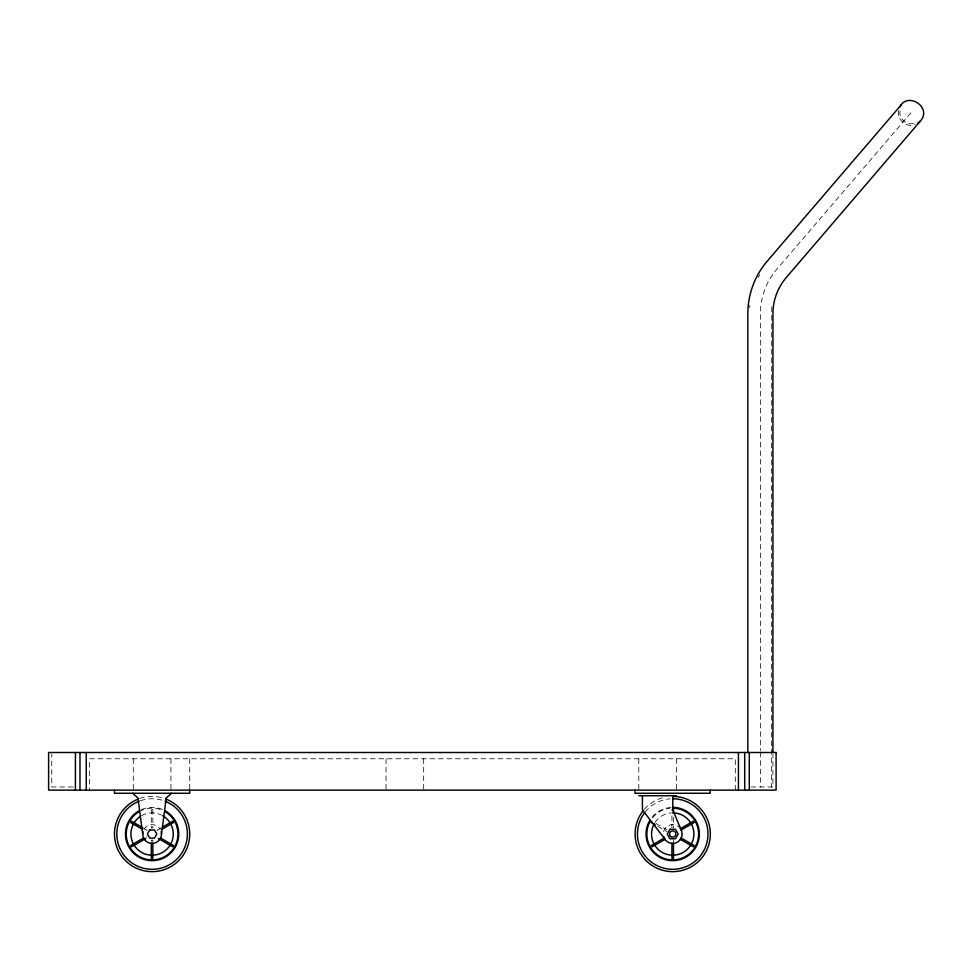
<?xml version="1.0" encoding="UTF-8"?>
<svg xmlns="http://www.w3.org/2000/svg" width="972" height="972" viewBox="0 0 972 972"><rect width="100%" height="100%" fill="white"/><g stroke="black" fill="none" stroke-linecap="round" stroke-linejoin="round"><path stroke-width="0.73" stroke-dasharray="4.86 3.65" d="M898.565 110.553C896.585 119.605 906.414 128.025 915.065 124.683M900.121 110.832C898.031 119.981 909.561 127.502 917.082 121.901M749.667 307.723L749.874 305.402M771.756 306.836L771.355 786.992M758.051 277.688L759.727 274.626M910.898 112.849L776.713 269.402A67.809 67.809 0 0 0 760.396 313.531L760.396 750.566M160.951 828.01L157.051 830.258L157.525 830.89M73.167 786.992L51.759 786.992L51.759 754.005M750.894 786.992L772.934 786.992L772.934 754.005M656.051 823.503L666.853 829.736M657.898 826.382L666.974 831.619M143.249 828.01L147.149 830.258L146.371 831.619L144.561 830.574M146.371 836.43L146.663 837.159M760.396 752.085L760.396 786.992M735.306 790.127L735.306 758.768L89.388 758.768L89.388 790.127M676.427 758.768L676.427 790.127M673.499 817.343L673.499 827.852M673.499 840.197L673.499 842.287M671.931 815.836L671.931 827.852M638.798 758.768L638.798 790.127M423.671 758.768L423.671 790.127M386.042 758.768L386.042 790.127M189.722 758.768L189.722 790.127M170.914 758.768L170.914 790.127M152.883 842.287L152.883 840.197L151.316 840.197L151.316 842.287M133.286 758.768L133.286 790.127M645.129 812.033A35.271 35.271 0 0 1 670.085 798.85M644.193 809.469A37.629 37.629 0 0 1 665.698 797.052M652.613 817.744A25.867 25.867 0 0 1 670.012 808.303M655.104 822.276A21.165 21.165 0 0 1 671.336 812.908M663.621 831.595A9.404 9.404 0 0 1 675.139 824.936M677.411 825.872A9.404 9.404 0 0 1 679.355 827.379M651.993 817.245A26.657 26.657 0 0 1 671.324 807.404M140.454 800.721A35.271 35.271 0 0 1 163.746 800.721M139.676 798.51A37.629 37.629 0 0 1 164.511 798.51M139.166 811.62A25.867 25.867 0 0 1 162.628 810.393M141.511 815.69A21.165 21.165 0 0 1 161.461 815.046M143.953 829.323A9.404 9.404 0 0 1 160.246 829.323M141.256 809.676A26.657 26.657 0 0 1 162.944 809.676M152.094 809.725L151.316 809.822L151.316 827.852L152.883 827.852L152.883 809.822L152.094 809.725"/><path stroke-width="1.46" d="M161.51 834.025L166.248 797.963L171.57 793.261M651.665 821.875L651.362 822.604L655.262 824.864M899.586 107.43C907.119 90.736 932.658 107.382 920.423 121.014L786.36 277.421C777.734 287.408 772.874 300.518 772.934 313.713L772.934 752.097M901.372 104.697L767.066 261.371C754.794 275.72 747.857 294.467 747.845 313.349L747.845 752.073M917.981 123.201L920.423 121.014M143.759 837.937L130.746 845.446L131.05 846.175L131.536 846.806L145.849 838.532M162.251 827.257L172.664 821.243L173.15 821.875L173.441 822.604L161.741 829.371M664.374 837.937L651.362 845.446L651.665 846.175L652.151 846.806L665.152 839.286M680.266 828.764L693.267 821.243L693.753 821.875L694.057 822.604L681.044 830.112M671.931 809.822L673.499 809.822L673.499 812.969M638.798 795.716L676.427 795.716M681.044 837.937L694.057 845.446L693.753 846.175L693.267 846.806L680.266 839.286M141.948 827.257L131.536 821.243L131.05 821.875L130.746 822.604L142.459 829.371M160.441 837.937L173.441 845.446L173.15 846.175L172.664 846.806L158.351 838.532M132.617 793.261L137.951 797.963L142.69 834.025M664.569 838.727L642.419 809.87L642.419 795.716M749.291 752.498L749.291 790.127M744.71 752.498L744.71 790.127M738.441 752.498L738.441 790.127M710.216 790.127L710.216 793.261L634.971 793.261L634.971 790.127M673.499 843.198L673.499 858.215L672.709 858.325L671.931 858.215L671.931 843.198M672.806 795.716L672.806 809.87L680.862 829.323A9.404 9.404 0 0 1 676.305 842.712A9.404 9.404 0 0 1 663.621 836.455M189.722 790.127L189.722 793.261L114.477 793.261L114.477 790.127M152.883 843.198L152.883 858.215L152.094 858.325L151.316 858.215L151.316 843.198M86.253 752.498L86.253 790.127M79.983 752.498L79.983 790.127M75.415 752.498L75.415 790.127M672.709 796.396A37.629 37.629 0 0 1 709.39 842.396A37.629 37.629 0 0 1 656.379 867.923A37.629 37.629 0 0 1 643.294 810.563M672.709 798.753A35.271 35.271 0 0 1 707.191 841.448A35.271 35.271 0 0 1 658.202 866.173A35.271 35.271 0 0 1 644.327 813.078M691.043 823.442A21.165 21.165 0 0 1 672.709 855.19A21.165 21.165 0 0 1 654.375 823.442M672.709 812.859A21.165 21.165 0 0 1 690.314 822.276M672.709 808.157A25.867 25.867 0 0 1 698.188 838.52A25.867 25.867 0 0 1 663.864 858.337A25.867 25.867 0 0 1 650.304 821.085M672.709 807.368A26.657 26.657 0 0 1 698.953 838.654A26.657 26.657 0 0 1 663.597 859.066A26.657 26.657 0 0 1 649.624 820.696M165.848 798.996A37.629 37.629 0 0 1 182.092 856.745A37.629 37.629 0 0 1 122.108 856.745A37.629 37.629 0 0 1 138.352 798.996M164.985 801.183A35.271 35.271 0 0 1 180.221 855.324A35.271 35.271 0 0 1 123.979 855.324A35.271 35.271 0 0 1 139.215 801.183M165.033 811.62A25.867 25.867 0 0 1 171.91 850.646A25.867 25.867 0 0 1 132.289 850.646A25.867 25.867 0 0 1 139.166 811.62M162.676 815.69A21.165 21.165 0 0 1 168.606 847.268A21.165 21.165 0 0 1 136.493 848.325A21.165 21.165 0 0 1 140.345 816.419M161.182 831.595A9.404 9.404 0 0 1 152.094 843.429A9.404 9.404 0 0 1 143.018 831.595M165.422 810.94A26.657 26.657 0 0 1 172.518 851.156A26.657 26.657 0 0 1 131.682 851.156A26.657 26.657 0 0 1 138.777 810.94M149.749 829.954L147.392 834.025L149.749 838.095L154.451 838.095L156.808 834.025L154.451 829.954L149.749 829.954M669.963 829.274L667.217 834.025L669.963 838.775L675.455 838.775L678.201 834.025L675.455 829.274L669.963 829.274M776.093 752.498L48.6 752.498L48.6 790.127L776.093 790.127L776.093 752.498M671.142 836.734A3.135 3.135 0 0 0 675.844 834.025A3.135 3.135 0 0 0 671.142 831.303A3.135 3.135 0 0 0 671.142 836.734"/></g></svg>
